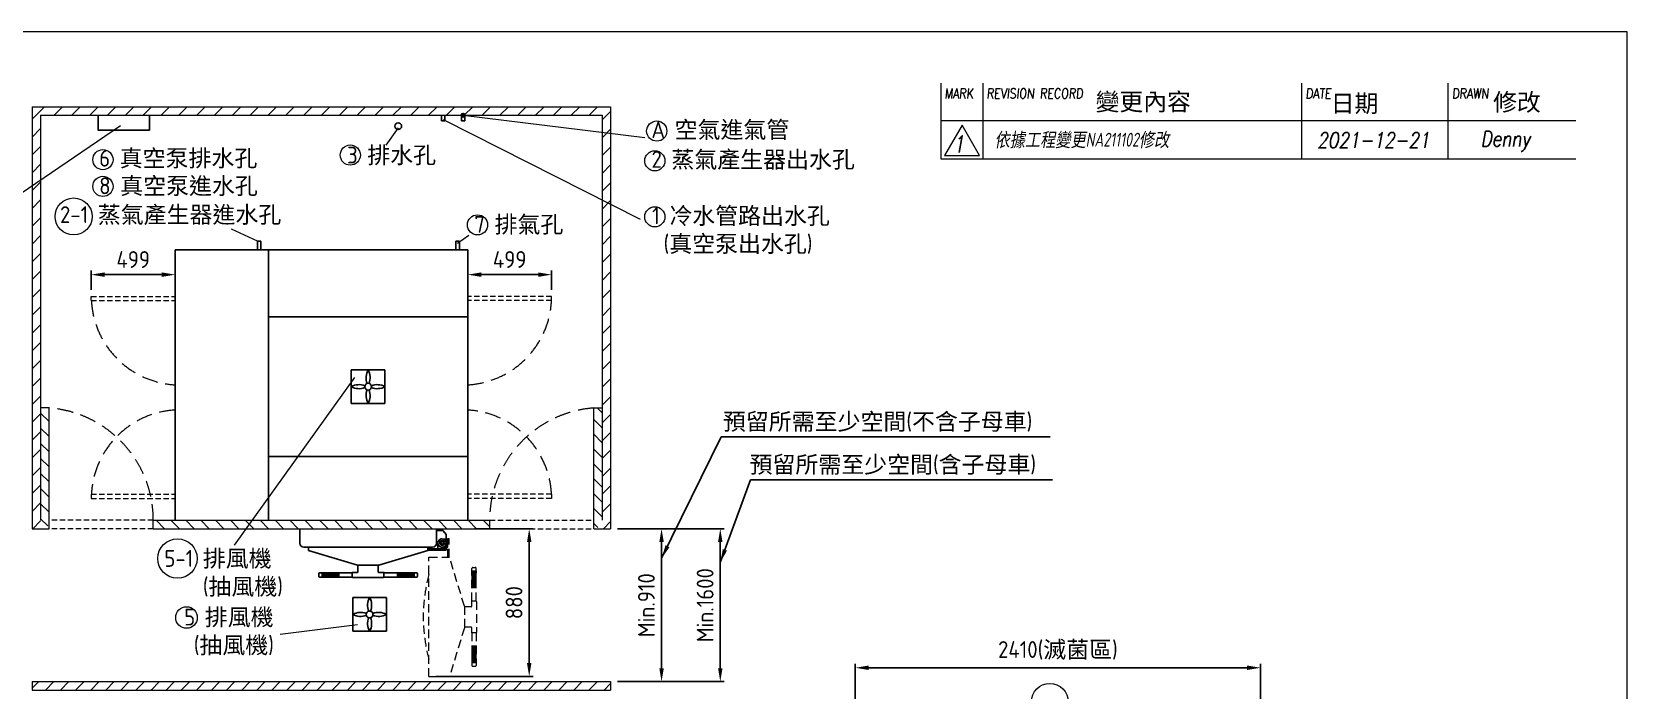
# Model space of a CAD drawing. Header units: millimetres. Extents: x -71403 to 149972, y -2963 to 10300.
# Drawn here: x 5163 to 14650, y 6384 to 10300 of the extents above; entities that cross this region are included whole.
import ezdxf

# ---------------------------------------------------------------- set-up
doc = ezdxf.new("R2010")
doc.units = ezdxf.units.MM
doc.header["$MEASUREMENT"] = 0
doc.linetypes.add('HIDDEN', pattern=[9.525, 6.35, -3.175])
doc.layers.get('0').update_dxf_attribs({"lineweight": 25})
for name, color, linetype, lineweight in [('D', 3, 'Continuous', 13), ('F', 7, 'Continuous', 15), ('H', 2, 'HIDDEN', 15), ('S', 4, 'Continuous', 15), ('T', 4, 'Continuous', 15)]:
    doc.layers.add(name, color=color, linetype=linetype, lineweight=lineweight)
doc.styles.get("Standard").update_dxf_attribs({"font": 'KAIU.TTF'})
doc.styles.add('STU25', font='isocp2.shx')
doc.styles.add('Text', font='romans.shx', dxfattribs={"width": 0.8, "oblique": 10})
doc.dimstyles.new('STU25', dxfattribs={"dimscale": 40, "dimtxt": 2.5, "dimasz": 2, "dimexe": 0.6, "dimexo": 1, "dimgap": 1, "dimtad": 1, "dimdsep": 46, "dimtxsty": 'STU25', "dimcen": 2, "dimazin": 2, "dimtfac": 1, "dimtmove": 0, "dimatfit": 3, "dimfxl": 0, "dimtolj": 1, "dimtzin": 0, "dimarcsym": 0})
doc.dimstyles.new('STU25$7', dxfattribs={"dimscale": 40, "dimtxt": 2.5, "dimasz": 2, "dimexe": 1.25, "dimexo": 0.625, "dimgap": 1, "dimtad": 0, "dimdec": 4, "dimdsep": 46, "dimtxsty": 'STU25', "dimcen": 2.5, "dimazin": 2, "dimtfac": 1, "dimtdec": 4, "dimtmove": 0, "dimatfit": 3, "dimfxl": 0, "dimtolj": 1, "dimtzin": 0, "dimarcsym": 0})

# ---------------------------------------------------------------- blocks, each defined once
blk = doc.blocks.new('*D4')
at = {"layer": 'D', "color": 0, "lineweight": -2}
for p, q in [((7794.9, 7344.1), (8144.4, 7344.1)), ((8120.4, 7264.1), (8120.4, 6544.1)), ((7564.4, 6464.1), (8144.4, 6464.1))]:
    blk.add_line(p, q, dxfattribs=at)
at = {"layer": 'D', "color": 0}
for points in [[(8107.1, 7264.1), (8133.8, 7264.1), (8120.4, 7344.1)], [(8107.1, 6544.1), (8133.8, 6544.1), (8120.4, 6464.1)]]:
    blk.add_solid(points, dxfattribs=at)
at = {"layer": 'Defpoints', "color": 0}
for p in [(7754.9, 7344.1), (7524.4, 6464.1), (8120.4, 6464.1)]:
    blk.add_point(p, dxfattribs=at)
at = {"layer": 'D', "color": 0, "insert": (8030.4, 6904.1), "char_height": 100, "attachment_point": 5, "rotation": 90, "style": 'STU25'}
blk.add_mtext('\\A1;880', dxfattribs=at)
blk = doc.blocks.new('*D6')
at = {"layer": 'D', "color": 0, "lineweight": -2}
for p, q in [((8644.9, 7344.1), (8931.7, 7344.1)), ((8907.7, 6514.1), (8907.7, 7264.1)), ((8644.9, 6434.1), (8931.7, 6434.1))]:
    blk.add_line(p, q, dxfattribs=at)
at = {"layer": 'D', "color": 0}
for points in [[(8894.4, 7264.1), (8921.1, 7264.1), (8907.7, 7344.1)], [(8894.4, 6514.1), (8921.1, 6514.1), (8907.7, 6434.1)]]:
    blk.add_solid(points, dxfattribs=at)
at = {"layer": 'Defpoints', "color": 0}
for p in [(8604.9, 7344.1), (8907.7, 7344.1), (8604.9, 6434.1)]:
    blk.add_point(p, dxfattribs=at)
at = {"layer": 'D', "color": 0, "insert": (8817.7, 6889.1), "char_height": 100, "attachment_point": 5, "rotation": 90, "style": 'STU25'}
blk.add_mtext('\\A1;{\\Fisocp2.shx;Min.910}', dxfattribs=at)
blk = doc.blocks.new('*D7')
at = {"layer": 'D', "color": 0, "lineweight": -2}
for p, q in [((8644.9, 7344.1), (9280.8, 7344.1)), ((9256.8, 7264.1), (9256.8, 6514.1)), ((8644.9, 6434.1), (9280.8, 6434.1))]:
    blk.add_line(p, q, dxfattribs=at)
at = {"layer": 'D', "color": 0}
for points in [[(9243.5, 7264.1), (9270.1, 7264.1), (9256.8, 7344.1)], [(9243.5, 6514.1), (9270.1, 6514.1), (9256.8, 6434.1)]]:
    blk.add_solid(points, dxfattribs=at)
at = {"layer": 'Defpoints', "color": 0}
for p in [(8604.9, 7344.1), (8604.9, 6434.1), (9256.8, 6434.1)]:
    blk.add_point(p, dxfattribs=at)
at = {"layer": 'D', "color": 0, "insert": (9166.8, 6889.1), "char_height": 100, "attachment_point": 5, "rotation": 90, "style": 'STU25'}
blk.add_mtext('\\A1;{\\Fisocp2.shx;Min.1600}', dxfattribs=at)
blk = doc.blocks.new('*D9')
at = {"layer": 'D', "color": 0, "lineweight": -2}
for p, q in [((10059.8, 6082.6), (10059.8, 6540.6)), ((10139.8, 6516.6), (12389.8, 6516.6)), ((12469.8, 6082.6), (12469.8, 6540.6))]:
    blk.add_line(p, q, dxfattribs=at)
at = {"layer": 'D', "color": 0}
for points in [[(10139.8, 6529.9), (10139.8, 6503.3), (10059.8, 6516.6)], [(12389.8, 6529.9), (12389.8, 6503.3), (12469.8, 6516.6)]]:
    blk.add_solid(points, dxfattribs=at)
at = {"layer": 'Defpoints', "color": 0}
for p in [(12469.8, 6516.6), (10059.8, 6042.6), (12469.8, 6042.6)]:
    blk.add_point(p, dxfattribs=at)
at = {"layer": 'D', "color": 0, "insert": (11264.8, 6619.6), "char_height": 100, "attachment_point": 5, "style": 'STU25'}
blk.add_mtext('\\A1;2410({\\f標楷體|b0|i0|c136|p65;滅菌區})', dxfattribs=at)
blk = doc.blocks.new('*D18')
at = {"layer": 'D', "color": 0, "lineweight": -2}
for p, q in [((5515.9, 8766.1), (5515.9, 8879.7)), ((5595.9, 8855.7), (5934.9, 8855.7)), ((6014.9, 8766.1), (6014.9, 8879.7))]:
    blk.add_line(p, q, dxfattribs=at)
at = {"layer": 'D', "color": 0}
for points in [[(5595.9, 8869), (5595.9, 8842.3), (5515.9, 8855.7)], [(5934.9, 8869), (5934.9, 8842.3), (6014.9, 8855.7)]]:
    blk.add_solid(points, dxfattribs=at)
at = {"layer": 'Defpoints', "color": 0}
for p in [(6014.9, 8855.7), (5515.9, 8726.1), (6014.9, 8726.1)]:
    blk.add_point(p, dxfattribs=at)
at = {"layer": 'D', "color": 0, "insert": (5765.4, 8945.7), "char_height": 100, "attachment_point": 5, "style": 'STU25'}
blk.add_mtext('\\A1;499', dxfattribs=at)
blk = doc.blocks.new('*D19')
at = {"layer": 'D', "color": 0, "lineweight": -2}
for p, q in [((7754.9, 8766.1), (7754.9, 8879.7)), ((8173.9, 8855.7), (7834.9, 8855.7)), ((8253.9, 8766.1), (8253.9, 8879.7))]:
    blk.add_line(p, q, dxfattribs=at)
at = {"layer": 'D', "color": 0}
for points in [[(7834.9, 8869), (7834.9, 8842.3), (7754.9, 8855.7)], [(8173.9, 8869), (8173.9, 8842.3), (8253.9, 8855.7)]]:
    blk.add_solid(points, dxfattribs=at)
at = {"layer": 'Defpoints', "color": 0}
for p in [(7754.9, 8855.7), (7754.9, 8726.1), (8253.9, 8726.1)]:
    blk.add_point(p, dxfattribs=at)
at = {"layer": 'D', "color": 0, "insert": (8004.4, 8945.7), "char_height": 100, "attachment_point": 5, "style": 'STU25'}
blk.add_mtext('\\A1;499', dxfattribs=at)

msp = doc.modelspace()

# ---------------------------------------------------------------- hatches: boundary and pattern name
msp.add_hatch(color=256).paths.add_polyline_path([(7726.999, 9815.1, 1), (7726.999, 9793.578, 1)])
at = {"layer": 'H', "ltscale": 5}
h = msp.add_hatch(dxfattribs=at)
h.set_pattern_fill('ANSI31', color=256, scale=600, style=0)
h.set_pattern_definition([(45, (214421.68, 23557.5), (-53.033009, 53.033009), [])])
h.paths.add_polyline_path([(5214.928, 9804.132), (8554.928, 9804.132), (8554.928, 7394.132), (8554.928, 7344.132), (8604.928, 7344.132), (8604.928, 9854.132), (5164.928, 9854.132), (5164.928, 7344.132), (5214.928, 7344.132), (5214.928, 7394.132)])
edge = h.paths.add_edge_path(flags=17)
edge.add_line((7754.928, 9804.132), (6569.928, 9804.132))
h = msp.add_hatch(dxfattribs=at)
h.set_pattern_fill('ANSI31', color=256, scale=20, angle=270, style=0)
h.set_pattern_definition([(315, (239225.876, 23491.994), (44.90128, 44.90128), [])])
h.paths.add_polyline_path([(5214.928, 8063.347), (5214.928, 7394.132), (5239.928, 7350.831), (5264.928, 7365.264), (5264.928, 8063.347)])
h = msp.add_hatch(dxfattribs=at)
h.set_pattern_fill('ANSI31', color=256, scale=500, angle=270, style=0)
h.set_pattern_definition([(315, (224695.715, 23557.503), (44.194174, 44.194174), [])])
h.paths.add_polyline_path([(8554.928, 8063.347), (8554.928, 7394.132), (8529.928, 7350.831), (8504.928, 7365.264), (8504.928, 8063.347)])
h = msp.add_hatch(dxfattribs=at)
h.set_pattern_fill('ANSI31', color=256, scale=500, angle=270, style=0)
h.set_pattern_definition([(315, (224055.715, 23557.503), (44.194174, 44.194174), [])])
h.paths.add_polyline_path([(7885.712, 7344.132), (7885.712, 7394.132), (5884.143, 7394.132), (5884.143, 7344.132)])
h = msp.add_hatch(dxfattribs=at)
h.set_pattern_fill('ANSI31', color=256, scale=20, style=0)
h.set_pattern_definition([(45, (223913.2, 23447.503), (-44.90128, 44.90128), [])])
h.paths.add_polyline_path([(8604.928, 6434.132), (8604.928, 6384.132), (5164.928, 6384.132), (5164.928, 6434.132)])

# ---------------------------------------------------------------- linework, layer by layer
for p, q in [((7598.461, 9771.757), (7598.461, 9804.132)), ((7618.461, 9771.757), (7618.461, 9804.132)), ((7716.823, 9771.757), (7716.823, 9804.132)), ((7736.823, 9771.757), (7736.823, 9804.132)), ((7598.461, 9771.757), (7618.461, 9771.757)), ((7716.823, 9771.757), (7736.823, 9771.757)), ((6524.341, 9054.132), (6504.341, 9054.132)), ((6504.341, 9054.132), (6504.341, 9004.132)), ((6524.341, 9004.132), (6524.341, 9054.132)), ((7684.928, 9004.132), (7684.928, 9054.132)), ((7684.928, 9054.132), (7704.928, 9054.132)), ((7704.928, 9054.132), (7704.928, 9004.132)), ((6014.928, 7394.132), (6014.928, 9004.132)), ((6014.928, 9004.132), (6569.928, 9004.132)), ((7754.928, 9004.132), (6569.928, 9004.132)), ((6569.928, 9004.132), (6569.928, 8604.132)), ((6569.928, 9004.132), (6569.928, 7394.132)), ((7729.928, 9004.132), (6594.928, 9004.132)), ((7754.928, 8604.132), (7754.928, 9004.132)), ((6569.928, 8604.132), (7754.928, 8604.132)), ((7754.928, 8604.132), (6569.928, 8604.132)), ((6569.928, 7774.132), (6569.928, 8604.132)), ((7754.928, 7774.132), (7754.928, 8604.132)), ((7262.428, 8289.132), (7062.428, 8289.132)), ((7062.428, 8289.132), (7062.428, 8089.132)), ((7262.428, 8289.132), (7262.428, 8089.132)), ((7754.928, 8047.535), (7754.928, 8202.729)), ((7262.428, 8089.132), (7062.428, 8089.132)), ((7754.928, 7774.132), (6569.928, 7774.132)), ((6569.928, 7774.132), (7754.928, 7774.132)), ((6569.928, 7394.132), (6569.928, 7774.132)), ((7754.928, 7774.132), (7754.928, 7394.132)), ((6755.428, 7258.132), (6755.428, 7335.132)), ((7569.428, 7258.132), (7569.428, 7335.132)), ((7569.428, 7259.132), (7569.428, 7334.132)), ((7569.428, 7334.132), (7577.428, 7334.132)), ((7577.428, 7334.132), (7605.025, 7334.132)), ((7626.332, 7310.501), (7608.929, 7332.255)), ((7627.428, 7259.132), (7627.428, 7307.378)), ((6797.428, 7234.132), (6779.428, 7234.132)), ((6797.428, 7234.132), (7545.428, 7234.132)), ((6807.428, 7234.132), (6807.428, 7215.132)), ((7098.428, 7126.133), (6807.428, 7215.132)), ((7226.428, 7126.133), (7517.428, 7215.132)), ((7517.428, 7234.132), (7517.428, 7215.132)), ((7517.428, 7225.132), (7627.428, 7225.132)), ((7517.428, 7217.132), (7627.428, 7217.132)), ((7527.428, 7234.132), (7545.428, 7234.132)), ((7577.428, 7259.132), (7569.428, 7259.132)), ((7577.428, 7259.132), (7577.428, 7225.132)), ((7577.428, 7225.132), (7627.428, 7225.132)), ((7627.428, 7259.132), (7627.428, 7225.132)), ((7627.428, 7217.132), (7627.428, 7225.132)), ((7226.428, 7126.133), (7098.428, 7126.133)), ((7101.928, 7086.133), (7101.928, 7126.133)), ((7222.928, 7086.133), (7222.928, 7126.133)), ((6868.321, 7062.433), (6868.321, 7075.833)), ((7068.321, 7081.833), (6874.321, 7081.833)), ((7068.321, 7056.433), (6874.321, 7056.433)), ((6888.321, 7076.855), (6893.299, 7081.833)), ((6888.321, 7078.855), (6891.299, 7081.833)), ((6888.321, 7080.855), (6889.299, 7081.833)), ((6888.321, 7074.855), (6895.299, 7081.833)), ((6888.321, 7066.855), (6903.299, 7081.833)), ((6888.321, 7064.855), (6905.299, 7081.833)), ((6888.321, 7056.433), (6888.321, 7081.833)), ((6888.321, 7068.855), (6901.299, 7081.833)), ((6888.321, 7072.855), (6897.299, 7081.833)), ((6888.321, 7070.855), (6899.299, 7081.833)), ((6888.321, 7056.855), (6913.299, 7081.833)), ((6888.321, 7062.855), (6907.299, 7081.833)), ((6888.321, 7060.855), (6909.299, 7081.833)), ((6888.321, 7058.855), (6911.299, 7081.833)), ((6912.135, 7056.433), (6888.321, 7080.246)), ((6910.135, 7056.433), (6888.321, 7078.246)), ((6908.135, 7056.433), (6888.321, 7076.246)), ((6906.135, 7056.433), (6888.321, 7074.246)), ((6904.135, 7056.433), (6888.321, 7072.246)), ((6902.135, 7056.433), (6888.321, 7070.246)), ((6900.135, 7056.433), (6888.321, 7068.246)), ((6898.135, 7056.433), (6888.321, 7066.246)), ((6896.135, 7056.433), (6888.321, 7064.246)), ((6894.135, 7056.433), (6888.321, 7062.246)), ((6892.135, 7056.433), (6888.321, 7060.246)), ((6890.135, 7056.433), (6888.321, 7058.246)), ((6914.135, 7056.433), (6888.735, 7081.833)), ((6889.899, 7056.433), (6915.299, 7081.833)), ((6916.135, 7056.433), (6890.735, 7081.833)), ((6891.899, 7056.433), (6917.299, 7081.833)), ((6918.135, 7056.433), (6892.735, 7081.833)), ((6893.899, 7056.433), (6919.299, 7081.833)), ((6920.135, 7056.433), (6894.735, 7081.833)), ((6895.899, 7056.433), (6921.299, 7081.833)), ((6922.135, 7056.433), (6896.735, 7081.833)), ((6897.899, 7056.433), (6923.299, 7081.833)), ((6924.135, 7056.433), (6898.735, 7081.833)), ((6899.899, 7056.433), (6925.299, 7081.833)), ((6926.135, 7056.433), (6900.735, 7081.833)), ((6901.899, 7056.433), (6927.299, 7081.833)), ((6928.135, 7056.433), (6902.735, 7081.833)), ((6903.899, 7056.433), (6929.299, 7081.833)), ((6930.135, 7056.433), (6904.735, 7081.833)), ((6905.899, 7056.433), (6931.299, 7081.833)), ((6932.135, 7056.433), (6906.735, 7081.833)), ((6907.899, 7056.433), (6933.299, 7081.833)), ((6934.135, 7056.433), (6908.735, 7081.833)), ((6909.899, 7056.433), (6935.299, 7081.833)), ((6936.135, 7056.433), (6910.735, 7081.833)), ((6911.899, 7056.433), (6937.299, 7081.833)), ((6938.135, 7056.433), (6912.735, 7081.833)), ((6913.899, 7056.433), (6939.299, 7081.833)), ((6940.135, 7056.433), (6914.735, 7081.833)), ((6915.899, 7056.433), (6941.299, 7081.833)), ((6942.135, 7056.433), (6916.735, 7081.833)), ((6917.899, 7056.433), (6943.299, 7081.833)), ((6944.135, 7056.433), (6918.735, 7081.833)), ((6919.899, 7056.433), (6945.299, 7081.833)), ((6946.135, 7056.433), (6920.735, 7081.833)), ((6921.899, 7056.433), (6947.299, 7081.833)), ((6948.135, 7056.433), (6922.735, 7081.833)), ((6923.899, 7056.433), (6949.299, 7081.833)), ((6950.135, 7056.433), (6924.735, 7081.833)), ((6925.899, 7056.433), (6951.299, 7081.833)), ((6952.135, 7056.433), (6926.735, 7081.833)), ((6927.899, 7056.433), (6953.299, 7081.833)), ((6954.135, 7056.433), (6928.735, 7081.833)), ((6929.899, 7056.433), (6955.299, 7081.833)), ((6956.135, 7056.433), (6930.735, 7081.833)), ((6931.899, 7056.433), (6957.299, 7081.833)), ((6958.135, 7056.433), (6932.735, 7081.833)), ((6933.899, 7056.433), (6959.299, 7081.833)), ((6960.135, 7056.433), (6934.735, 7081.833)), ((6935.899, 7056.433), (6961.299, 7081.833)), ((6962.135, 7056.433), (6936.735, 7081.833)), ((6937.899, 7056.433), (6963.299, 7081.833)), ((6964.135, 7056.433), (6938.735, 7081.833)), ((6939.899, 7056.433), (6965.299, 7081.833)), ((6966.135, 7056.433), (6940.735, 7081.833)), ((6941.899, 7056.433), (6967.299, 7081.833)), ((6968.135, 7056.433), (6942.735, 7081.833)), ((6943.899, 7056.433), (6969.299, 7081.833)), ((6970.135, 7056.433), (6944.735, 7081.833)), ((6945.899, 7056.433), (6971.299, 7081.833)), ((6972.135, 7056.433), (6946.735, 7081.833)), ((6947.899, 7056.433), (6973.299, 7081.833)), ((6974.135, 7056.433), (6948.735, 7081.833)), ((6949.899, 7056.433), (6975.299, 7081.833)), ((6976.135, 7056.433), (6950.735, 7081.833)), ((6951.899, 7056.433), (6977.299, 7081.833)), ((6978.135, 7056.433), (6952.735, 7081.833)), ((6953.899, 7056.433), (6979.299, 7081.833)), ((6980.135, 7056.433), (6954.735, 7081.833)), ((6955.899, 7056.433), (6981.299, 7081.833)), ((6982.135, 7056.433), (6956.735, 7081.833)), ((6957.899, 7056.433), (6983.299, 7081.833)), ((6984.135, 7056.433), (6958.735, 7081.833)), ((6959.899, 7056.433), (6985.299, 7081.833)), ((6986.135, 7056.433), (6960.735, 7081.833)), ((6961.899, 7056.433), (6987.299, 7081.833)), ((6988.135, 7056.433), (6962.735, 7081.833)), ((6963.899, 7056.433), (6988.321, 7080.855)), ((6988.321, 7058.246), (6964.735, 7081.833)), ((6965.899, 7056.433), (6988.321, 7078.855)), ((6988.321, 7060.246), (6966.735, 7081.833)), ((6967.899, 7056.433), (6988.321, 7076.855)), ((6988.321, 7062.246), (6968.735, 7081.833)), ((6969.899, 7056.433), (6988.321, 7074.855)), ((6988.321, 7064.246), (6970.735, 7081.833)), ((6971.899, 7056.433), (6988.321, 7072.855)), ((6988.321, 7066.246), (6972.735, 7081.833)), ((6973.899, 7056.433), (6988.321, 7070.855)), ((6988.321, 7068.246), (6974.735, 7081.833)), ((6975.899, 7056.433), (6988.321, 7068.855)), ((6988.321, 7070.246), (6976.735, 7081.833)), ((6977.899, 7056.433), (6988.321, 7066.855)), ((6988.321, 7072.246), (6978.735, 7081.833)), ((6979.899, 7056.433), (6988.321, 7064.855)), ((6988.321, 7074.246), (6980.735, 7081.833)), ((6981.899, 7056.433), (6988.321, 7062.855)), ((6988.321, 7076.246), (6982.735, 7081.833)), ((6983.899, 7056.433), (6988.321, 7060.855)), ((6988.321, 7078.246), (6984.735, 7081.833)), ((6985.899, 7056.433), (6988.321, 7058.855)), ((6988.321, 7080.246), (6986.735, 7081.833)), ((6988.321, 7056.433), (6988.321, 7081.833)), ((7068.321, 7056.133), (7068.321, 7082.133)), ((7099.928, 7084.133), (7070.321, 7084.133)), ((7254.534, 7054.133), (7070.321, 7054.133)), ((7254.534, 7084.133), (7224.928, 7084.133)), ((7256.534, 7056.133), (7256.534, 7082.133)), ((7256.534, 7081.833), (7450.534, 7081.833)), ((7256.534, 7056.433), (7450.534, 7056.433)), ((7338.957, 7081.833), (7336.534, 7079.41)), ((7348.957, 7081.833), (7336.534, 7069.41)), ((7346.957, 7081.833), (7336.534, 7071.41)), ((7344.957, 7081.833), (7336.534, 7073.41)), ((7342.957, 7081.833), (7336.534, 7075.41)), ((7340.957, 7081.833), (7336.534, 7077.41)), ((7336.534, 7081.833), (7336.534, 7056.433)), ((7360.957, 7081.833), (7336.534, 7057.41)), ((7358.957, 7081.833), (7336.534, 7059.41)), ((7356.957, 7081.833), (7336.534, 7061.41)), ((7354.957, 7081.833), (7336.534, 7063.41)), ((7352.957, 7081.833), (7336.534, 7065.41)), ((7350.957, 7081.833), (7336.534, 7067.41)), ((7336.534, 7080.019), (7360.12, 7056.433)), ((7336.534, 7078.019), (7358.12, 7056.433)), ((7336.534, 7076.019), (7356.12, 7056.433)), ((7336.534, 7074.019), (7354.12, 7056.433)), ((7336.534, 7072.019), (7352.12, 7056.433)), ((7336.534, 7070.019), (7350.12, 7056.433)), ((7336.534, 7068.019), (7348.12, 7056.433)), ((7336.534, 7066.019), (7346.12, 7056.433)), ((7336.534, 7064.019), (7344.12, 7056.433)), ((7336.534, 7062.019), (7342.12, 7056.433)), ((7336.534, 7060.019), (7340.12, 7056.433)), ((7336.534, 7058.019), (7338.12, 7056.433)), ((7336.72, 7081.833), (7362.12, 7056.433)), ((7362.957, 7081.833), (7337.557, 7056.433)), ((7338.72, 7081.833), (7364.12, 7056.433)), ((7364.957, 7081.833), (7339.557, 7056.433)), ((7340.72, 7081.833), (7366.12, 7056.433)), ((7366.957, 7081.833), (7341.557, 7056.433)), ((7342.72, 7081.833), (7368.12, 7056.433)), ((7368.957, 7081.833), (7343.557, 7056.433)), ((7344.72, 7081.833), (7370.12, 7056.433)), ((7370.957, 7081.833), (7345.557, 7056.433)), ((7346.72, 7081.833), (7372.12, 7056.433)), ((7372.957, 7081.833), (7347.557, 7056.433)), ((7348.72, 7081.833), (7374.12, 7056.433)), ((7374.957, 7081.833), (7349.557, 7056.433)), ((7350.72, 7081.833), (7376.12, 7056.433)), ((7376.957, 7081.833), (7351.557, 7056.433)), ((7352.72, 7081.833), (7378.12, 7056.433)), ((7378.957, 7081.833), (7353.557, 7056.433)), ((7354.72, 7081.833), (7380.12, 7056.433)), ((7380.957, 7081.833), (7355.557, 7056.433)), ((7356.72, 7081.833), (7382.12, 7056.433)), ((7382.957, 7081.833), (7357.557, 7056.433)), ((7358.72, 7081.833), (7384.12, 7056.433)), ((7384.957, 7081.833), (7359.557, 7056.433)), ((7360.72, 7081.833), (7386.12, 7056.433)), ((7386.957, 7081.833), (7361.557, 7056.433)), ((7362.72, 7081.833), (7388.12, 7056.433)), ((7388.957, 7081.833), (7363.557, 7056.433)), ((7364.72, 7081.833), (7390.12, 7056.433)), ((7390.957, 7081.833), (7365.557, 7056.433)), ((7366.72, 7081.833), (7392.12, 7056.433)), ((7392.957, 7081.833), (7367.557, 7056.433)), ((7368.72, 7081.833), (7394.12, 7056.433)), ((7394.957, 7081.833), (7369.557, 7056.433)), ((7370.72, 7081.833), (7396.12, 7056.433)), ((7396.957, 7081.833), (7371.557, 7056.433)), ((7372.72, 7081.833), (7398.12, 7056.433)), ((7398.957, 7081.833), (7373.557, 7056.433)), ((7374.72, 7081.833), (7400.12, 7056.433)), ((7400.957, 7081.833), (7375.557, 7056.433)), ((7376.72, 7081.833), (7402.12, 7056.433)), ((7402.957, 7081.833), (7377.557, 7056.433)), ((7378.72, 7081.833), (7404.12, 7056.433)), ((7404.957, 7081.833), (7379.557, 7056.433)), ((7380.72, 7081.833), (7406.12, 7056.433)), ((7406.957, 7081.833), (7381.557, 7056.433)), ((7382.72, 7081.833), (7408.12, 7056.433)), ((7408.957, 7081.833), (7383.557, 7056.433)), ((7384.72, 7081.833), (7410.12, 7056.433)), ((7410.957, 7081.833), (7385.557, 7056.433)), ((7386.72, 7081.833), (7412.12, 7056.433)), ((7412.957, 7081.833), (7387.557, 7056.433)), ((7388.72, 7081.833), (7414.12, 7056.433)), ((7414.957, 7081.833), (7389.557, 7056.433)), ((7390.72, 7081.833), (7416.12, 7056.433)), ((7416.957, 7081.833), (7391.557, 7056.433)), ((7392.72, 7081.833), (7418.12, 7056.433)), ((7418.957, 7081.833), (7393.557, 7056.433)), ((7394.72, 7081.833), (7420.12, 7056.433)), ((7420.957, 7081.833), (7395.557, 7056.433)), ((7396.72, 7081.833), (7422.12, 7056.433)), ((7422.957, 7081.833), (7397.557, 7056.433)), ((7398.72, 7081.833), (7424.12, 7056.433)), ((7424.957, 7081.833), (7399.557, 7056.433)), ((7400.72, 7081.833), (7426.12, 7056.433)), ((7426.957, 7081.833), (7401.557, 7056.433)), ((7402.72, 7081.833), (7428.12, 7056.433)), ((7428.957, 7081.833), (7403.557, 7056.433)), ((7404.72, 7081.833), (7430.12, 7056.433)), ((7430.957, 7081.833), (7405.557, 7056.433)), ((7406.72, 7081.833), (7432.12, 7056.433)), ((7432.957, 7081.833), (7407.557, 7056.433)), ((7408.72, 7081.833), (7434.12, 7056.433)), ((7434.957, 7081.833), (7409.557, 7056.433)), ((7410.72, 7081.833), (7436.12, 7056.433)), ((7436.534, 7081.41), (7411.557, 7056.433)), ((7412.72, 7081.833), (7436.534, 7058.019)), ((7436.534, 7079.41), (7413.557, 7056.433)), ((7414.72, 7081.833), (7436.534, 7060.019)), ((7436.534, 7077.41), (7415.557, 7056.433)), ((7416.72, 7081.833), (7436.534, 7062.019)), ((7436.534, 7075.41), (7417.557, 7056.433)), ((7418.72, 7081.833), (7436.534, 7064.019)), ((7436.534, 7073.41), (7419.557, 7056.433)), ((7420.72, 7081.833), (7436.534, 7066.019)), ((7436.534, 7071.41), (7421.557, 7056.433)), ((7422.72, 7081.833), (7436.534, 7068.019)), ((7436.534, 7069.41), (7423.557, 7056.433)), ((7424.72, 7081.833), (7436.534, 7070.019)), ((7436.534, 7067.41), (7425.557, 7056.433)), ((7426.72, 7081.833), (7436.534, 7072.019)), ((7436.534, 7065.41), (7427.557, 7056.433)), ((7428.72, 7081.833), (7436.534, 7074.019)), ((7436.534, 7063.41), (7429.557, 7056.433)), ((7430.72, 7081.833), (7436.534, 7076.019)), ((7436.534, 7061.41), (7431.557, 7056.433)), ((7432.72, 7081.833), (7436.534, 7078.019)), ((7436.534, 7059.41), (7433.557, 7056.433)), ((7434.72, 7081.833), (7436.534, 7080.019)), ((7436.534, 7057.41), (7435.557, 7056.433)), ((7436.534, 7081.833), (7436.534, 7056.433)), ((7456.534, 7075.833), (7456.534, 7062.433)), ((7071.428, 6934.132), (7071.428, 6734.132)), ((7271.428, 6934.132), (7071.428, 6934.132)), ((7271.428, 6934.132), (7271.428, 6734.132)), ((7271.428, 6734.132), (7071.428, 6734.132))]:
    msp.add_line(p, q)
msp.add_lwpolyline([(5557.467, 9804.132), (5557.467, 9714.534), (5862.156, 9714.534), (5862.156, 9804.132)])
for centre, radius in [((7726.823, 9804.132), 10.761), ((7341.823, 9739.132), 20), ((7162.428, 8189.132), 20), ((7162.428, 8189.132), 20), ((7162.428, 8189.132), 20), ((7162.428, 8189.132), 20), ((7602.428, 7259.132), 14), ((7602.428, 7259.132), 8), ((7171.428, 6834.132), 20), ((7171.428, 6834.132), 20), ((7171.428, 6834.132), 20), ((7171.428, 6834.132), 20)]:
    msp.add_circle(centre, radius)
for centre, radius, start, end in [((7243.452, 8243.256), 93.11, 150.4818019, 201.9770324), ((7081.403, 8243.256), 93.11, 338.0229676, 29.5181981), ((7108.303, 8108.107), 93.11, 68.0229676, 119.5181981), ((7108.303, 8270.156), 93.11, 240.4818019, 291.9770324), ((7243.452, 8135.007), 93.11, 158.0229676, 209.5181981), ((7081.403, 8135.007), 93.11, 330.4818019, 21.9770324), ((7216.552, 8108.107), 93.11, 60.4818019, 111.9770324), ((7216.552, 8270.156), 93.11, 248.0229676, 299.5181981), ((6779.428, 7335.132), 24, 157.9756872, 180), ((7545.428, 7335.132), 24, 0, 22.0243128), ((7605.025, 7329.132), 5, 38.6598083, 90), ((7622.428, 7307.378), 5, 0, 38.6598083), ((6779.428, 7258.132), 24, 180, 270), ((7545.428, 7258.132), 24, 270, 0), ((7602.428, 7259.132), 25, 0, 180), ((7602.428, 7259.132), 25, 180, 0), ((6874.321, 7075.833), 6, 90, 180), ((6874.321, 7062.433), 6, 180, 270), ((7070.321, 7082.133), 2, 90, 180), ((7070.321, 7056.133), 2, 180, 270), ((7099.928, 7086.133), 2, 270, 0), ((7224.928, 7086.133), 2, 180, 270), ((7254.534, 7082.133), 2, 0, 90), ((7254.534, 7056.133), 2, 270, 0), ((7450.534, 7075.833), 6, 360, 90), ((7450.534, 7062.433), 6, 270, 360), ((7252.452, 6888.256), 93.11, 150.4818019, 201.9770324), ((7090.403, 6888.256), 93.11, 338.0229676, 29.5181981), ((7117.303, 6753.107), 93.11, 68.0229676, 119.5181981), ((7117.303, 6915.156), 93.11, 240.4818019, 291.9770324), ((7225.552, 6753.107), 93.11, 60.4818019, 111.9770324), ((7225.552, 6915.156), 93.11, 248.0229676, 299.5181981), ((7252.452, 6780.007), 93.11, 158.0229676, 209.5181981), ((7090.403, 6780.007), 93.11, 330.4818019, 21.9770324)]:
    msp.add_arc(centre, radius, start, end)
at = {"layer": 'D'}
for p, q in [((7609.173, 9779.275), (8780.578, 9184.776)), ((7726.823, 9804.132), (8807.202, 9672.161)), ((5690.46, 9741.029), (5005.733, 9275.434)), ((7341.823, 9729.696), (7268.3, 9625.847)), ((6504.341, 9054.132), (6350.805, 9126.801)), ((7694.36, 9043.61), (7761.928, 9091.213)), ((7081.403, 8243.256), (6365.944, 7245.861)), ((7100.14, 6773.032), (6638.882, 6714.055))]:
    msp.add_line(p, q, dxfattribs=at)
for centre, radius in [((8879.038, 9710.004), 60), ((5585.248, 9539.725), 60), ((7056.433, 9567.226), 60), ((8867.751, 9532.947), 60), ((5585.248, 9380.69), 60), ((5411.117, 9201.7), 110), ((7813.172, 9151.598), 60), ((8867.751, 9199.744), 60), ((6028.407, 7166.417), 117.173), ((6082.543, 6815.378), 64.134), ((11216.614, 6313.518), 110)]:
    msp.add_circle(centre, radius, dxfattribs=at)
at = {"layer": 'F'}
msp.add_line((10567.766, 9995.532), (10567.766, 9545.532), dxfattribs=at)
at = {"layer": 'F', "color": 7}
for p, q in [((10817.766, 9995.532), (10817.766, 9545.532)), ((12715.734, 9545.532), (12715.734, 9995.532)), ((13586.542, 9545.532), (13586.542, 9995.532)), ((14345.532, 9770.532), (10567.766, 9770.532)), ((10567.766, 9545.532), (14345.532, 9545.532))]:
    msp.add_line(p, q, dxfattribs=at)
at = {"layer": 'F', "color": 6}
msp.add_lwpolyline([(0, 10300), (0, 0), (14650, 0), (14650, 10300)], close=True, dxfattribs=at)
at = {"layer": 'F', "color": 7}
msp.add_lwpolyline([(10694.673, 9744.516), (10590.794, 9564.593), (10798.552, 9564.593)], close=True, dxfattribs=at)
at = {"layer": 'H', "ltscale": 5}
for p, q in [((5515.928, 8701.132), (5515.928, 8726.132)), ((5515.928, 8726.132), (6014.928, 8726.132)), ((5515.928, 8701.132), (6014.928, 8701.132)), ((8253.928, 8726.132), (7754.928, 8726.132)), ((8253.928, 8701.132), (7754.928, 8701.132)), ((8253.928, 8701.132), (8253.928, 8726.132)), ((5515.928, 7549.132), (6014.928, 7549.132)), ((5515.928, 7549.132), (5515.928, 7524.132)), ((5515.928, 7524.132), (6014.928, 7524.132)), ((8253.928, 7549.132), (7754.928, 7549.132)), ((8253.928, 7524.132), (7754.928, 7524.132)), ((8253.928, 7549.132), (8253.928, 7524.132)), ((5884.143, 7394.132), (5264.928, 7394.132)), ((5884.143, 7344.132), (5264.928, 7344.132)), ((7885.712, 7394.132), (8504.928, 7394.132)), ((7885.712, 7344.132), (8504.928, 7344.132))]:
    msp.add_line(p, q, dxfattribs=at)
at = {"layer": 'H', "ltscale": 3}
for p, q in [((7602.428, 7284.132), (7636.428, 7284.132)), ((7602.428, 7234.132), (7636.428, 7234.132)), ((7636.428, 7234.132), (7636.428, 7284.132)), ((7644.428, 7284.132), (7636.428, 7284.132))]:
    msp.add_line(p, q, dxfattribs=at)
at = {"layer": 'H', "ltscale": 8}
for p, q in [((7636.428, 7174.132), (7636.428, 7284.132)), ((7644.428, 7174.132), (7644.428, 7284.132)), ((7524.428, 6464.132), (7524.428, 7174.132)), ((7524.428, 7174.132), (7645.428, 7174.132)), ((7645.428, 7174.132), (7646.424, 7174.045)), ((7735.423, 6883.132), (7646.424, 7174.045)), ((7779.728, 6913.238), (7779.728, 7107.238)), ((7779.728, 7069.425), (7803.541, 7093.238)), ((7779.728, 7071.425), (7801.541, 7093.238)), ((7779.728, 7073.425), (7799.541, 7093.238)), ((7779.728, 7075.425), (7797.541, 7093.238)), ((7779.728, 7093.238), (7805.128, 7093.238)), ((7779.728, 7077.425), (7795.541, 7093.238)), ((7779.728, 7079.425), (7793.541, 7093.238)), ((7779.728, 7083.425), (7789.541, 7093.238)), ((7779.728, 7085.425), (7787.541, 7093.238)), ((7779.728, 7087.425), (7785.541, 7093.238)), ((7779.728, 7081.425), (7791.541, 7093.238)), ((7779.728, 7091.425), (7781.541, 7093.238)), ((7779.728, 7089.425), (7783.541, 7093.238)), ((7779.728, 7067.425), (7805.128, 7092.825)), ((7779.728, 7091.661), (7805.128, 7066.261)), ((7779.728, 7065.425), (7805.128, 7090.825)), ((7779.728, 7089.661), (7805.128, 7064.261)), ((7779.728, 7063.425), (7805.128, 7088.825)), ((7779.728, 7087.661), (7805.128, 7062.261)), ((7779.728, 7061.425), (7805.128, 7086.825)), ((7779.728, 7085.661), (7805.128, 7060.261)), ((7779.728, 7059.425), (7805.128, 7084.825)), ((7779.728, 7083.661), (7805.128, 7058.261)), ((7779.728, 7057.425), (7805.128, 7082.825)), ((7779.728, 7081.661), (7805.128, 7056.261)), ((7779.728, 7055.425), (7805.128, 7080.825)), ((7779.728, 7079.661), (7805.128, 7054.261)), ((7779.728, 7053.425), (7805.128, 7078.825)), ((7779.728, 7077.661), (7805.128, 7052.261)), ((7779.728, 7051.425), (7805.128, 7076.825)), ((7779.728, 7075.661), (7805.128, 7050.261)), ((7779.728, 7049.425), (7805.128, 7074.825)), ((7779.728, 7073.661), (7805.128, 7048.261)), ((7779.728, 7047.425), (7805.128, 7072.825)), ((7779.728, 7071.661), (7805.128, 7046.261)), ((7779.728, 7045.425), (7805.128, 7070.825)), ((7779.728, 7069.661), (7805.128, 7044.261)), ((7779.728, 7043.425), (7805.128, 7068.825)), ((7779.728, 7067.661), (7805.128, 7042.261)), ((7779.728, 7041.425), (7805.128, 7066.825)), ((7779.728, 7065.661), (7805.128, 7040.261)), ((7779.728, 7039.425), (7805.128, 7064.825)), ((7779.728, 7063.661), (7805.128, 7038.261)), ((7779.728, 7037.425), (7805.128, 7062.825)), ((7779.728, 7061.661), (7805.128, 7036.261)), ((7779.728, 7035.425), (7805.128, 7060.825)), ((7779.728, 7059.661), (7805.128, 7034.261)), ((7779.728, 7033.425), (7805.128, 7058.825)), ((7779.728, 7057.661), (7805.128, 7032.261)), ((7779.728, 7031.425), (7805.128, 7056.825)), ((7779.728, 7055.661), (7805.128, 7030.261)), ((7779.728, 7029.425), (7805.128, 7054.825)), ((7779.728, 7053.661), (7805.128, 7028.261)), ((7779.728, 7027.425), (7805.128, 7052.825)), ((7779.728, 7051.661), (7805.128, 7026.261)), ((7779.728, 7025.425), (7805.128, 7050.825)), ((7779.728, 7049.661), (7805.128, 7024.261)), ((7779.728, 7023.425), (7805.128, 7048.825)), ((7779.728, 7047.661), (7805.128, 7022.261)), ((7779.728, 7021.425), (7805.128, 7046.825)), ((7779.728, 7045.661), (7805.128, 7020.261)), ((7779.728, 7019.425), (7805.128, 7044.825)), ((7779.728, 7043.661), (7805.128, 7018.261)), ((7779.728, 7017.425), (7805.128, 7042.825)), ((7779.728, 7041.661), (7805.128, 7016.261)), ((7779.728, 7015.425), (7805.128, 7040.825)), ((7779.728, 7039.661), (7805.128, 7014.261)), ((7779.728, 7013.425), (7805.128, 7038.825)), ((7779.728, 7037.661), (7805.128, 7012.261)), ((7779.728, 7011.425), (7805.128, 7036.825)), ((7779.728, 7035.661), (7805.128, 7010.261)), ((7779.728, 7009.425), (7805.128, 7034.825)), ((7779.728, 7033.661), (7805.128, 7008.261)), ((7779.728, 7007.425), (7805.128, 7032.825)), ((7779.728, 7031.661), (7805.128, 7006.261)), ((7779.728, 7005.425), (7805.128, 7030.825)), ((7779.728, 7029.661), (7805.128, 7004.261)), ((7779.728, 7003.425), (7805.128, 7028.825)), ((7779.728, 7027.661), (7805.128, 7002.261)), ((7779.728, 7001.425), (7805.128, 7026.825)), ((7779.728, 7025.661), (7805.128, 7000.261)), ((7779.728, 6999.425), (7805.128, 7024.825)), ((7779.728, 7023.661), (7805.128, 6998.261)), ((7779.728, 6997.425), (7805.128, 7022.825)), ((7779.728, 7021.661), (7805.128, 6996.261)), ((7779.728, 6995.425), (7805.128, 7020.825)), ((7780.15, 7093.238), (7805.128, 7068.261)), ((7782.15, 7093.238), (7805.128, 7070.261)), ((7784.15, 7093.238), (7805.128, 7072.261)), ((7785.728, 7113.238), (7799.128, 7113.238)), ((7786.15, 7093.238), (7805.128, 7074.261)), ((7788.15, 7093.238), (7805.128, 7076.261)), ((7790.15, 7093.238), (7805.128, 7078.261)), ((7792.15, 7093.238), (7805.128, 7080.261)), ((7794.15, 7093.238), (7805.128, 7082.261)), ((7796.15, 7093.238), (7805.128, 7084.261)), ((7798.15, 7093.238), (7805.128, 7086.261)), ((7800.15, 7093.238), (7805.128, 7088.261)), ((7802.15, 7093.238), (7805.128, 7090.261)), ((7804.15, 7093.238), (7805.128, 7092.261)), ((7805.128, 6913.238), (7805.128, 7107.238)), ((7779.728, 7019.661), (7805.128, 6994.261)), ((7779.728, 6993.425), (7805.128, 7018.825)), ((7779.728, 7017.661), (7804.15, 6993.238)), ((7779.728, 7015.661), (7802.15, 6993.238)), ((7779.728, 7013.661), (7800.15, 6993.238)), ((7779.728, 7011.661), (7798.15, 6993.238)), ((7779.728, 7009.661), (7796.15, 6993.238)), ((7779.728, 7007.661), (7794.15, 6993.238)), ((7779.728, 7005.661), (7792.15, 6993.238)), ((7779.728, 7003.661), (7790.15, 6993.238)), ((7779.728, 7001.661), (7788.15, 6993.238)), ((7779.728, 6999.661), (7786.15, 6993.238)), ((7779.728, 6997.661), (7784.15, 6993.238)), ((7779.728, 6995.661), (7782.15, 6993.238)), ((7779.728, 6993.238), (7805.128, 6993.238)), ((7781.541, 6993.238), (7805.128, 7016.825)), ((7783.541, 6993.238), (7805.128, 7014.825)), ((7785.541, 6993.238), (7805.128, 7012.825)), ((7787.541, 6993.238), (7805.128, 7010.825)), ((7789.541, 6993.238), (7805.128, 7008.825)), ((7791.541, 6993.238), (7805.128, 7006.825)), ((7793.541, 6993.238), (7805.128, 7004.825)), ((7795.541, 6993.238), (7805.128, 7002.825)), ((7797.541, 6993.238), (7805.128, 7000.825)), ((7799.541, 6993.238), (7805.128, 6998.825)), ((7801.541, 6993.238), (7805.128, 6996.825)), ((7803.541, 6993.238), (7805.128, 6994.825)), ((7735.423, 6883.132), (7735.423, 6755.132)), ((7775.428, 6879.632), (7735.428, 6879.632)), ((7777.428, 6911.238), (7777.428, 6881.632)), ((7805.428, 6913.238), (7779.428, 6913.238)), ((7807.428, 6911.238), (7807.428, 6727.025)), ((7735.423, 6755.132), (7646.424, 6464.045)), ((7775.428, 6758.632), (7735.428, 6758.632)), ((7777.428, 6756.632), (7777.428, 6727.025)), ((7805.428, 6725.025), (7779.428, 6725.025)), ((7779.728, 6725.025), (7779.728, 6531.025)), ((7795.314, 6645.025), (7779.728, 6629.439)), ((7797.314, 6645.025), (7779.728, 6627.439)), ((7799.314, 6645.025), (7779.728, 6625.439)), ((7801.314, 6645.025), (7779.728, 6623.439)), ((7803.314, 6645.025), (7779.728, 6621.439)), ((7805.128, 6645.025), (7779.728, 6645.025)), ((7789.314, 6645.025), (7779.728, 6635.439)), ((7791.314, 6645.025), (7779.728, 6633.439)), ((7793.314, 6645.025), (7779.728, 6631.439)), ((7783.314, 6645.025), (7779.728, 6641.439)), ((7785.314, 6645.025), (7779.728, 6639.439)), ((7787.314, 6645.025), (7779.728, 6637.439)), ((7781.314, 6645.025), (7779.728, 6643.439)), ((7805.128, 6644.839), (7779.728, 6619.439)), ((7805.128, 6618.603), (7779.728, 6644.003)), ((7805.128, 6642.839), (7779.728, 6617.439)), ((7805.128, 6616.603), (7779.728, 6642.003)), ((7805.128, 6620.603), (7780.705, 6645.025)), ((7805.128, 6622.603), (7782.705, 6645.025)), ((7805.128, 6624.603), (7784.705, 6645.025)), ((7805.128, 6626.603), (7786.705, 6645.025)), ((7805.128, 6628.603), (7788.705, 6645.025)), ((7805.128, 6630.603), (7790.705, 6645.025)), ((7805.128, 6632.603), (7792.705, 6645.025)), ((7805.128, 6634.603), (7794.705, 6645.025)), ((7805.128, 6636.603), (7796.705, 6645.025)), ((7805.128, 6638.603), (7798.705, 6645.025)), ((7805.128, 6640.603), (7800.705, 6645.025)), ((7805.128, 6642.603), (7802.705, 6645.025)), ((7805.128, 6725.025), (7805.128, 6531.025)), ((7805.128, 6640.839), (7779.728, 6615.439)), ((7805.128, 6614.603), (7779.728, 6640.003)), ((7805.128, 6638.839), (7779.728, 6613.439)), ((7805.128, 6612.603), (7779.728, 6638.003)), ((7805.128, 6636.839), (7779.728, 6611.439)), ((7805.128, 6610.603), (7779.728, 6636.003)), ((7805.128, 6634.839), (7779.728, 6609.439)), ((7805.128, 6608.603), (7779.728, 6634.003)), ((7805.128, 6632.839), (7779.728, 6607.439)), ((7805.128, 6606.603), (7779.728, 6632.003)), ((7805.128, 6630.839), (7779.728, 6605.439)), ((7805.128, 6604.603), (7779.728, 6630.003)), ((7805.128, 6628.839), (7779.728, 6603.439)), ((7805.128, 6602.603), (7779.728, 6628.003)), ((7805.128, 6626.839), (7779.728, 6601.439)), ((7805.128, 6600.603), (7779.728, 6626.003)), ((7805.128, 6624.839), (7779.728, 6599.439)), ((7805.128, 6598.603), (7779.728, 6624.003)), ((7805.128, 6622.839), (7779.728, 6597.439)), ((7805.128, 6596.603), (7779.728, 6622.003)), ((7805.128, 6620.839), (7779.728, 6595.439)), ((7805.128, 6594.603), (7779.728, 6620.003)), ((7805.128, 6618.839), (7779.728, 6593.439)), ((7805.128, 6592.603), (7779.728, 6618.003)), ((7805.128, 6616.839), (7779.728, 6591.439)), ((7805.128, 6590.603), (7779.728, 6616.003)), ((7805.128, 6614.839), (7779.728, 6589.439)), ((7805.128, 6588.603), (7779.728, 6614.003)), ((7805.128, 6612.839), (7779.728, 6587.439)), ((7805.128, 6586.603), (7779.728, 6612.003)), ((7805.128, 6610.839), (7779.728, 6585.439)), ((7805.128, 6584.603), (7779.728, 6610.003)), ((7805.128, 6608.839), (7779.728, 6583.439)), ((7805.128, 6582.603), (7779.728, 6608.003)), ((7805.128, 6606.839), (7779.728, 6581.439)), ((7805.128, 6580.603), (7779.728, 6606.003)), ((7805.128, 6604.839), (7779.728, 6579.439)), ((7805.128, 6578.603), (7779.728, 6604.003)), ((7805.128, 6602.839), (7779.728, 6577.439)), ((7805.128, 6576.603), (7779.728, 6602.003)), ((7805.128, 6600.839), (7779.728, 6575.439)), ((7805.128, 6574.603), (7779.728, 6600.003)), ((7805.128, 6598.839), (7779.728, 6573.439)), ((7805.128, 6572.603), (7779.728, 6598.003)), ((7805.128, 6596.839), (7779.728, 6571.439)), ((7805.128, 6570.603), (7779.728, 6596.003)), ((7805.128, 6594.839), (7779.728, 6569.439)), ((7805.128, 6568.603), (7779.728, 6594.003)), ((7805.128, 6592.839), (7779.728, 6567.439)), ((7805.128, 6566.603), (7779.728, 6592.003)), ((7805.128, 6590.839), (7779.728, 6565.439)), ((7805.128, 6564.603), (7779.728, 6590.003)), ((7805.128, 6588.839), (7779.728, 6563.439)), ((7805.128, 6562.603), (7779.728, 6588.003)), ((7805.128, 6586.839), (7779.728, 6561.439)), ((7805.128, 6560.603), (7779.728, 6586.003)), ((7805.128, 6584.839), (7779.728, 6559.439)), ((7805.128, 6558.603), (7779.728, 6584.003)), ((7805.128, 6582.839), (7779.728, 6557.439)), ((7805.128, 6556.603), (7779.728, 6582.003)), ((7805.128, 6580.839), (7779.728, 6555.439)), ((7805.128, 6554.603), (7779.728, 6580.003)), ((7805.128, 6578.839), (7779.728, 6553.439)), ((7805.128, 6552.603), (7779.728, 6578.003)), ((7805.128, 6576.839), (7779.728, 6551.439)), ((7805.128, 6550.603), (7779.728, 6576.003)), ((7805.128, 6574.839), (7779.728, 6549.439)), ((7805.128, 6548.603), (7779.728, 6574.003)), ((7805.128, 6572.839), (7779.728, 6547.439)), ((7805.128, 6546.603), (7779.728, 6572.003)), ((7805.128, 6570.839), (7779.728, 6545.439)), ((7804.705, 6545.025), (7779.728, 6570.003)), ((7802.705, 6545.025), (7779.728, 6568.003)), ((7800.705, 6545.025), (7779.728, 6566.003)), ((7798.705, 6545.025), (7779.728, 6564.003)), ((7796.705, 6545.025), (7779.728, 6562.003)), ((7794.705, 6545.025), (7779.728, 6560.003)), ((7792.705, 6545.025), (7779.728, 6558.003)), ((7790.705, 6545.025), (7779.728, 6556.003)), ((7788.705, 6545.025), (7779.728, 6554.003)), ((7786.705, 6545.025), (7779.728, 6552.003)), ((7784.705, 6545.025), (7779.728, 6550.003)), ((7782.705, 6545.025), (7779.728, 6548.003)), ((7805.128, 6568.839), (7781.314, 6545.025)), ((7805.128, 6566.839), (7783.314, 6545.025)), ((7805.128, 6564.839), (7785.314, 6545.025)), ((7805.128, 6562.839), (7787.314, 6545.025)), ((7805.128, 6560.839), (7789.314, 6545.025)), ((7805.128, 6558.839), (7791.314, 6545.025)), ((7805.128, 6556.839), (7793.314, 6545.025)), ((7805.128, 6554.839), (7795.314, 6545.025)), ((7805.128, 6552.839), (7797.314, 6545.025)), ((7805.128, 6550.839), (7799.314, 6545.025)), ((7805.128, 6548.839), (7801.314, 6545.025)), ((7805.128, 6546.839), (7803.314, 6545.025)), ((7524.428, 6464.132), (7645.428, 6464.132)), ((7646.424, 6464.045), (7645.428, 6464.132)), ((7780.705, 6545.025), (7779.728, 6546.003)), ((7805.128, 6545.025), (7779.728, 6545.025)), ((7799.128, 6525.025), (7785.728, 6525.025))]:
    msp.add_line(p, q, dxfattribs=at)
at = {"layer": 'H', "ltscale": 15}
for centre, radius, start, end in [((6044.851, 8728.31), 529.025, 182.9448417, 266.7574198), ((7725.004, 8728.31), 529.025, 273.2425802, 357.0551583), ((5214.928, 7394.132), 670, 0, 85.7202168), ((6044.851, 7521.953), 529.025, 93.2425802, 177.0551583), ((7725.004, 7521.953), 529.025, 2.9448417, 86.7574198), ((8554.928, 7394.132), 670, 94.2797832, 180)]:
    msp.add_arc(centre, radius, start, end, dxfattribs=at)
at = {"layer": 'H', "ltscale": 3}
msp.add_arc((7602.428, 7259.132), 25, 90, 270, dxfattribs=at)
at = {"layer": 'H', "ltscale": 8}
for centre, radius, start, end in [((8454.04, 6819.132), 963.612, 164.8546405, 195.1453595), ((7342.428, 7120.012), 188, 344.8546405, 345.4856969), ((7785.728, 7107.238), 6, 90, 180), ((7799.128, 7107.238), 6, 360, 90), ((7775.428, 6881.632), 2, 270, 0), ((7779.428, 6911.238), 2, 90, 180), ((7805.428, 6911.238), 2, 0, 90), ((7775.428, 6756.632), 2, 0, 90), ((7779.428, 6727.025), 2, 180, 270), ((7805.428, 6727.025), 2, 270, 0), ((7342.428, 6518.251), 188, 14.5143031, 15.1453595), ((7785.728, 6531.025), 6, 180, 270), ((7799.128, 6531.025), 6, 270, 0)]:
    msp.add_arc(centre, radius, start, end, dxfattribs=at)
at = {"layer": 'S'}
for p, q in [((5164.928, 9854.132), (5164.928, 7344.132)), ((5214.928, 9804.132), (5214.928, 7394.132)), ((5214.928, 9804.132), (8554.928, 9804.132)), ((8554.928, 9804.132), (8554.928, 7394.132)), ((8604.928, 9854.132), (8604.928, 7344.132)), ((5214.928, 8063.347), (5214.928, 7394.132)), ((5264.928, 8063.347), (5214.928, 8063.347)), ((5264.928, 7344.132), (5264.928, 8063.347)), ((8504.928, 7344.132), (8504.928, 8063.347)), ((8504.928, 8063.347), (8554.928, 8063.347)), ((5164.928, 7344.132), (5264.928, 7344.132)), ((5884.143, 7394.132), (7885.712, 7394.132)), ((5884.143, 7344.132), (5884.143, 7394.132)), ((5884.143, 7344.132), (7885.712, 7344.132)), ((7885.712, 7344.132), (7885.712, 7394.132)), ((8504.928, 7344.132), (8604.928, 7344.132)), ((7517.104, 7216.312), (7517.341, 7215.136)), ((5164.928, 6434.132), (8604.928, 6434.132)), ((5164.928, 6434.132), (5164.928, 6384.132)), ((5164.928, 6384.132), (8604.928, 6384.132)), ((8604.928, 6434.132), (8604.928, 6384.132))]:
    msp.add_line(p, q, dxfattribs=at)
at = {"layer": 'S', "linetype": 'Continuous'}
msp.add_line((5164.928, 9854.132), (8604.928, 9854.132), dxfattribs=at)

# ---------------------------------------------------------------- texts
at = {"layer": 'D', "char_height": 100, "attachment_point": 1}
for s, insert in [('{\\Fisocp2.shx;\\C3;A \\f標楷體|b0|i0|c136|p65;空氣進氣管}', (8847.248, 9768.472)), ('{\\C3;預留所需至少空間\\Fisocp2.shx;(\\f標楷體|b0|i0|c136|p65;不含子母車\\Fisocp2.shx;)}', (9272.335, 8031.521)), ('{\\C3;預留所需至少空間\\Fisocp2.shx;(\\f標楷體|b0|i0|c136|p65;含子母車\\Fisocp2.shx;)}', (9430.827, 7776.189))]:
    msp.add_mtext(s, dxfattribs=dict(at, insert=insert))
at = {"layer": 'D', "char_height": 100, "attachment_point": 1, "style": 'STU25'}
for s, insert in [('6 {\\f標楷體|b0|i0|c136|p65;真空泵排水孔}', (5562.902, 9598.584)), ('3 {\\f標楷體|b0|i0|c136|p65;排水孔}', (7037.12, 9617.34)), ('{\\Fisocp3.shx;2 \\f標楷體|b0|i0|c136|p65;蒸氣產生器出水孔}', (8847.695, 9591.269)), ('8 {\\f標楷體|b0|i0|c136|p65;真空泵進水孔}', (5562.902, 9434.064)), ('2-1 {\\f標楷體|b0|i0|c136|p65;蒸氣產生器進水孔}', (5330.144, 9262.811)), ('7 {\\f標楷體|b0|i0|c136|p65;排氣孔}', (7794.355, 9204.921)), ('1 {\\f標楷體|b0|i0|c136|p65;冷水管路出水孔\\P }({\\f標楷體|b0|i0|c136|p65;真空泵出水孔})', (8851.515, 9256.2)), ('5-1 {\\f標楷體|b0|i0|c136|p65;排風機\\P}    ({\\f標楷體|b0|i0|c136|p65;抽風機})', (5950.736, 7217.096)), ('5 {\\f標楷體|b0|i0|c136|p65;排風機\\P} ({\\f標楷體|b0|i0|c136|p65;抽風機})', (6068.531, 6868.476))]:
    msp.add_mtext(s, dxfattribs=dict(at, insert=insert))
at = {"layer": 'F', "color": 1, "lineweight": 15, "style": 'Text', "oblique": 5, "width": 0.8}
for s, p in [('MARK', (10589.88, 9903.884)), ('REVISION RECORD', (10839.88, 9903.884)), ('DATE', (12737.847, 9903.884)), ('DRAWN', (13608.655, 9903.884))]:
    msp.add_text(s, height=60, dxfattribs=at).set_placement(p)
at = {"layer": 'F', "lineweight": -3}
for s, p in [('變更內容', (11489.249, 9832.234)), ('日期', (12887.229, 9822.345)), ('修改', (13853.013, 9830.256))]:
    msp.add_text(s, height=103.7872, dxfattribs=at).set_placement(p)
at = {"layer": 'T', "lineweight": 20, "style": 'Text', "oblique": 10, "width": 0.8}
for s, height, p in [('1', 100, (10640.823, 9582.419)), ('2021-12-21', 92, (12807.168, 9609.999)), ('Denny', 92, (13778.85, 9618.262))]:
    msp.add_text(s, height=height, dxfattribs=at).set_placement(p)
at = {"layer": 'T', "linetype": 'Continuous', "lineweight": 20, "insert": (10888.178, 9699.883), "char_height": 82.79908, "attachment_point": 1, "style": 'Text'}
msp.add_mtext('{\\fDFKai-SB|b0|i0|c136|p65;依據工程變更\\Fisocp2.shx|c136;NA211102\\fDFKai-SB|b0|i0|c136|p65;修改}', dxfattribs=at)

# ---------------------------------------------------------------- dimensions: what is measured, and where the dimension line sits
at = {"layer": 'D'}
dim = msp.add_linear_dim(base=(6014.928, 8855.681), p1=(5515.928, 8726.132), p2=(6014.928, 8726.132), dimstyle='STU25', dxfattribs=at)
dim.commit()
dim.dimension.update_dxf_attribs({"geometry": '*D18', "text_midpoint": (5765.428, 8945.681)})
dim = msp.add_linear_dim(base=(7754.928, 8855.681), p1=(8253.928, 8726.132), p2=(7754.928, 8726.132), dimstyle='STU25', dxfattribs=at)
dim.commit()
dim.dimension.update_dxf_attribs({"geometry": '*D19', "text_midpoint": (8004.428, 8855.681), "dimtype": 160})
dim = msp.add_linear_dim(base=(8120.444, 6464.132), p1=(7754.928, 7344.132), p2=(7524.428, 6464.132), angle=90, dimstyle='STU25', dxfattribs=at)
dim.commit()
dim.dimension.update_dxf_attribs({"geometry": '*D4', "text_midpoint": (8120.444, 6904.132), "dimtype": 160})
for base, p1, p2, text, picture, middle in [((8907.743, 7344.132), (8604.928, 6434.132), (8604.928, 7344.132), '{\\Fisocp2.shx;Min.<>}', '*D6', (8817.743, 6889.132)), ((9256.804, 6434.132), (8604.928, 7344.132), (8604.928, 6434.132), '{\\Fisocp2.shx;Min.1600}', '*D7', (9166.804, 6889.132))]:
    dim = msp.add_linear_dim(base=base, p1=p1, p2=p2, angle=90, text=text, dimstyle='STU25', dxfattribs=at)
    dim.commit()
    dim.dimension.update_dxf_attribs({"geometry": picture, "text_midpoint": middle})
dim = msp.add_linear_dim(base=(12469.838, 6516.601), p1=(10059.838, 6042.636), p2=(12469.838, 6042.636), text='<>({\\f標楷體|b0|i0|c136|p65;滅菌區})', dimstyle='STU25', dxfattribs=at)
dim.commit()
dim.dimension.update_dxf_attribs({"geometry": '*D9', "text_midpoint": (11264.838, 6516.601), "dimtype": 160})

# ---------------------------------------------------------------- leaders
for points in [[(8907.743, 7167.778), (9261.303, 7889.998), (11219.502, 7889.998)], [(9256.804, 7142.778), (9437.038, 7635.599), (11232.656, 7635.599)]]:
    msp.add_leader(points, dimstyle='STU25$7', override={"dimgap": 1, "dimtad": 0}, dxfattribs=at)

doc.saveas('drawing.dxf')
